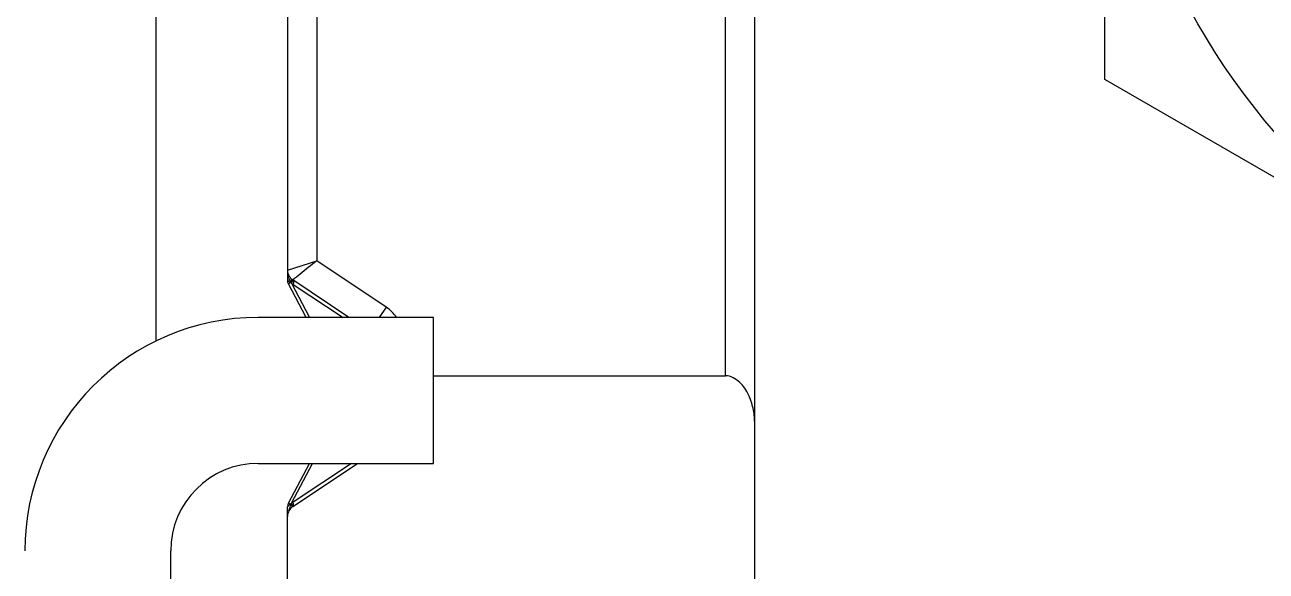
# Model space of a CAD drawing. Extents: x -409572 to -157272, y 600795 to 878326.
# Drawn here: x -388818.5 to -388709.8, y 801140.6 to 801188.4 of the extents above; entities that cross this region are included whole.
import ezdxf

# ---------------------------------------------------------------- set-up
doc = ezdxf.new("R2010")
doc.units = 0
doc.header["$LTSCALE"] = 1000
doc.header["$MEASUREMENT"] = 0
doc.layers.get('0').update_dxf_attribs({"linetype": 'CONTINUOUS'})

msp = doc.modelspace()

# ---------------------------------------------------------------- linework, layer by layer
for p, q in [((-388795.48, 801271.08), (-388795.48, 801166.07)), ((-388792.93, 801270.26), (-388792.93, 801167.71)), ((-388723.93, 801183.58), (-388723.93, 801254.39)), ((-388757.15, 801157.65), (-388757.15, 801206.1)), ((-388754.59, 801132.1), (-388754.59, 801204.32)), ((-388806.98, 801160.69), (-388806.98, 801195.55)), ((-388662.6, 801148.17), (-388723.93, 801183.58)), ((-388795.48, 801166.89), (-388792.93, 801167.71)), ((-388786.85, 801163.66), (-388792.93, 801167.71)), ((-388795.19, 801165.83), (-388795.4, 801165.71)), ((-388793.84, 801162.76), (-388795.39, 801165.71)), ((-388795.19, 801165.82), (-388795.17, 801165.79)), ((-388795.17, 801165.79), (-388795.15, 801165.77)), ((-388795.13, 801166.11), (-388795.16, 801166.14)), ((-388795.09, 801165.92), (-388795.15, 801165.77)), ((-388795.15, 801165.77), (-388793.57, 801162.76)), ((-388795.13, 801166.07), (-388795.13, 801166.11)), ((-388790.12, 801162.76), (-388795.03, 801166.04)), ((-388794.99, 801165.65), (-388790.62, 801162.76)), ((-388786.85, 801163.66), (-388787.45, 801162.76)), ((-388782.7, 801162.76), (-388798.04, 801162.76)), ((-388782.7, 801149.99), (-388782.7, 801162.76)), ((-388782.7, 801157.65), (-388757.15, 801157.65)), ((-388798.04, 801149.99), (-388782.7, 801149.99)), ((-388795.39, 801146.51), (-388793.56, 801149.99)), ((-388795.13, 801146.49), (-388793.29, 801149.99)), ((-388795.03, 801146.2), (-388789.35, 801149.99)), ((-388789.87, 801149.99), (-388794.99, 801146.6)), ((-388795.48, 801145.36), (-388795.48, 801146.16)), ((-388795.3, 801146.07), (-388795.39, 801145.79)), ((-388795.32, 801146.35), (-388795.23, 801146.4)), ((-388795.13, 801146.49), (-388795.2, 801146.41)), ((-388795.08, 801146.34), (-388795.13, 801146.49)), ((-388795.48, 801132.1), (-388795.48, 801145.35)), ((-388805.7, 801134.65), (-388805.7, 801142.32))]:
    msp.add_line(p, q)
msp.add_circle((-388662.6, 801218.99), 61.33)
for centre, radius, start, end in [((-388793.15, 801166.89), 2.33, 179.9603, 189.4681), ((-388794.46, 801166.89), 1.02, 180, 236.3099), ((-388795.04, 801166.41), 0.6, 235.2626, 237.3148), ((-388793.65, 801166.76), 1.82, 198.3861, 202.9192), ((-388794.99, 801166.47), 0.677, 237.2542, 240.8239), ((-388793.83, 801166.69), 1.62, 202.9098, 207.7391), ((-388795.03, 801166.41), 0.603, 240.8148, 245.1876), ((-388795.06, 801166.35), 0.533, 245.1804, 250.3543), ((-388793.93, 801166.63), 1.5, 207.789, 208.824), ((-388794, 801166.6), 1.43, 208.8038, 212.2564), ((-388795.08, 801166.29), 0.469, 250.338, 256.9912), ((-388794, 801167.13), 1.78, 230.0267, 236.6343), ((-388788.84, 801160.68), 3.58, 35.8765, 56.3099), ((-388798.04, 801142.32), 20.44, 90, 180), ((-388798.04, 801142.32), 7.67, 90, 180), ((-388794.46, 801145.35), 1.02, 123.6901, 180), ((-388806.56, 801149.65), 11.82, 342.3685, 343.3734), ((-388765.36, 801137.35), 31.18, 163.1105, 163.3846), ((-388795.05, 801145.91), 0.521, 106.0364, 109.7696), ((-388793.99, 801145.1), 1.8, 123.5501, 129.2239)]:
    msp.add_arc(centre, radius, start, end)
for points, knots in [([(-388792.93, 801167.71), (-388793.42, 801167.32), (-388794.13, 801166.79), (-388794.8, 801166.19), (-388795.03, 801166.04)], [0, 0, 0, 0, 0.698346, 1, 1, 1, 1]), ([(-388795.47, 801165.95), (-388795.47, 801165.96), (-388795.47, 801166), (-388795.46, 801166.04), (-388795.45, 801166.05)], [0, 0, 0, 0, 0.48312, 1, 1, 1, 1]), ([(-388795.19, 801165.82), (-388795.18, 801165.84), (-388795.15, 801165.93), (-388795.12, 801166.01), (-388795.13, 801166.07)], [0, 0, 0, 0, 0.307942, 1, 1, 1, 1]), ([(-388795.12, 801166.11), (-388795.09, 801166.08), (-388795.08, 801166), (-388795.09, 801165.94), (-388795.09, 801165.92)], [0, 0, 0, 0, 0.671481, 1, 1, 1, 1]), ([(-388794.97, 801165.96), (-388794.96, 801165.94), (-388794.94, 801165.83), (-388794.96, 801165.73), (-388794.99, 801165.65)], [0, 0, 0, 0, 0.201666, 1, 1, 1, 1]), ([(-388754.59, 801153.6), (-388754.59, 801154), (-388754.69, 801154.83), (-388755.1, 801156.04), (-388755.81, 801157.16), (-388756.69, 801157.65), (-388757.15, 801157.65)], [0, 0, 0, 0, 0.235531, 0.478205, 0.731471, 1, 1, 1, 1]), ([(-388795.48, 801146.16), (-388795.48, 801146.21), (-388795.42, 801146.3), (-388795.35, 801146.34), (-388795.32, 801146.35)], [0, 0, 0, 0, 0.684585, 1, 1, 1, 1]), ([(-388795.47, 801146.28), (-388795.47, 801146.26), (-388795.47, 801146.22), (-388795.46, 801146.19), (-388795.45, 801146.17)], [0, 0, 0, 0, 0.483166, 1, 1, 1, 1]), ([(-388795.47, 801146.28), (-388795.47, 801146.26), (-388795.47, 801146.22), (-388795.46, 801146.19), (-388795.45, 801146.17)], [0, 0, 0, 0, 0.483166, 1, 1, 1, 1]), ([(-388795.47, 801146.28), (-388795.47, 801146.26), (-388795.47, 801146.22), (-388795.46, 801146.19), (-388795.45, 801146.17)], [0, 0, 0, 0, 0.483166, 1, 1, 1, 1]), ([(-388795.47, 801146.28), (-388795.47, 801146.26), (-388795.47, 801146.22), (-388795.46, 801146.19), (-388795.45, 801146.17)], [0, 0, 0, 0, 0.483166, 1, 1, 1, 1]), ([(-388795.39, 801146.51), (-388795.38, 801146.53), (-388795.31, 801146.44), (-388795.25, 801146.43), (-388795.2, 801146.41)], [0, 0, 0, 0, 0.259642, 1, 1, 1, 1]), ([(-388795.11, 801146.14), (-388795.07, 801146.17), (-388795.06, 801146.25), (-388795.07, 801146.31), (-388795.08, 801146.34)], [0, 0, 0, 0, 0.67298, 1, 1, 1, 1]), ([(-388794.97, 801146.28), (-388794.96, 801146.3), (-388794.94, 801146.41), (-388794.96, 801146.52), (-388794.99, 801146.6)], [0, 0, 0, 0, 0.200998, 1, 1, 1, 1])]:
    msp.add_open_spline(points, degree=3, knots=knots)
for points in [[(-388795.37, 801166.19), (-388795.41, 801166.29), (-388795.43, 801166.4), (-388795.45, 801166.5)], [(-388795.48, 801166.07), (-388795.48, 801166.01), (-388795.43, 801165.95), (-388795.38, 801165.92)], [(-388795.39, 801165.71), (-388795.43, 801165.79), (-388795.47, 801165.86), (-388795.47, 801165.95)], [(-388795.39, 801146.51), (-388795.43, 801146.44), (-388795.47, 801146.36), (-388795.47, 801146.28)]]:
    msp.add_open_spline(points, degree=3)

doc.saveas('drawing.dxf')
